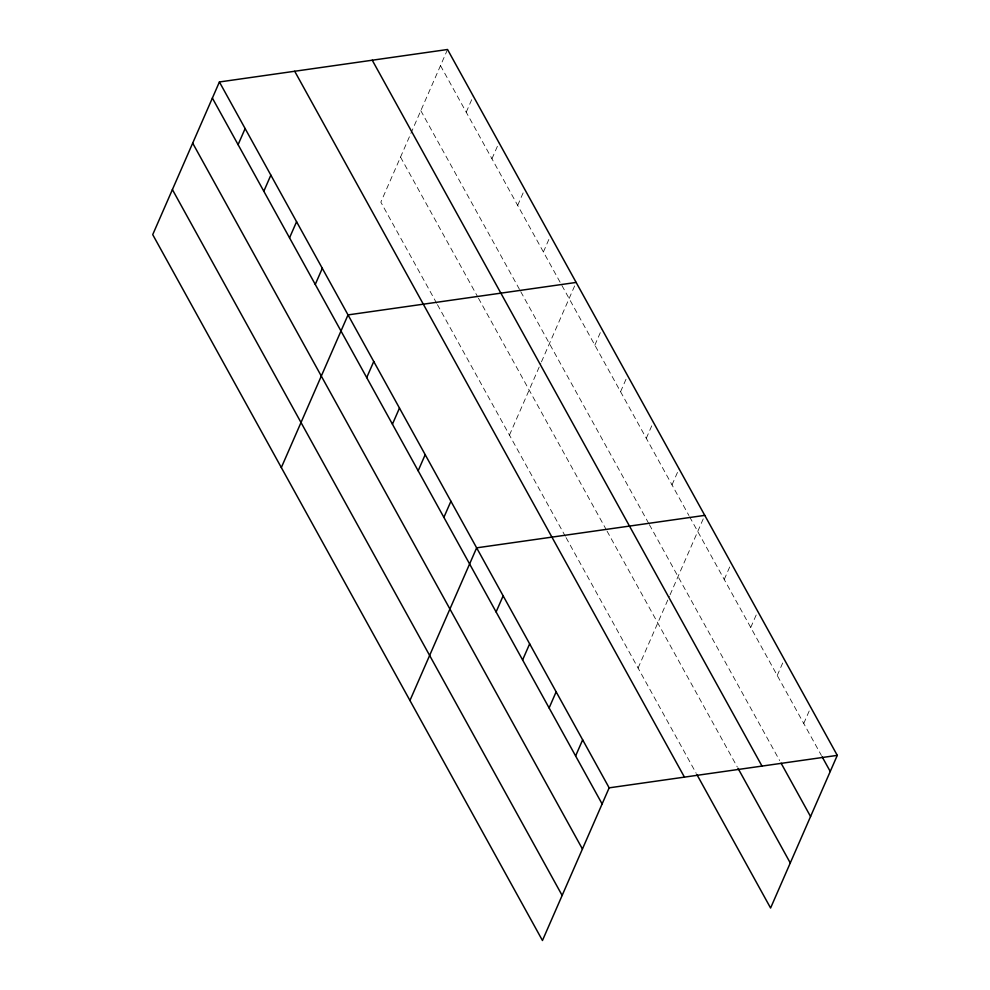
<?xml version="1.0" encoding="UTF-8"?>
<svg xmlns="http://www.w3.org/2000/svg" width="990" height="990" viewBox="0 0 990 990"><rect width="100%" height="100%" fill="white"/><g stroke="black" fill="none" stroke-linecap="round" stroke-linejoin="round"><path stroke-width="0.74" stroke-dasharray="4.95 3.71" d="M447.542 49.5L380.841 202.158L436.701 303.324M466.228 112.192L473.257 96.092M491.943 158.784L498.985 142.671M517.671 205.376L524.712 189.263M543.399 251.955L550.428 235.855M509.466 435.093L540.825 363.305M541.443 361.894L576.155 282.435M594.841 345.139L601.883 329.026M620.569 391.718L627.598 375.618M646.284 438.31L653.326 422.198M672.012 484.89L679.053 468.79M638.08 668.04L669.438 596.24M670.057 594.829L704.769 515.369M724.235 579.484L731.276 563.372M750.742 627.487L757.771 611.375M777.237 675.477L784.278 659.377M803.744 723.48L810.785 707.367M440.5 65.612L688.916 515.505M689.646 516.842L821.415 755.481M420.812 110.67L520.035 290.367M520.765 291.691L648.648 523.302M649.378 524.638L779.637 760.543M400.529 157.101L477.7 296.864M478.442 298.188L606.313 529.798M607.056 531.123L737.278 766.965M437.432 304.648L565.315 536.258M566.057 537.595L696.23 773.363"/><path stroke-width="1.49" d="M219.409 81.972L152.72 234.63L542.458 940.5L609.159 787.842L219.409 81.972L447.542 49.5L837.28 755.37L770.591 908.028L696.972 774.7M238.095 144.664L245.136 128.552M263.823 191.256L270.852 175.143M289.538 237.835L296.579 221.735M315.265 284.427L322.307 268.315M281.333 467.565L348.022 314.907L576.155 282.435M366.708 377.598L373.75 361.499M392.436 424.19L399.477 408.078M418.164 470.782L425.193 454.67M443.879 517.362L450.92 501.262M409.947 700.499L476.648 547.841L704.769 515.369M496.101 611.956L503.143 595.844M522.609 659.946L529.65 643.846M549.116 707.949L556.145 691.837M575.611 755.952L582.652 739.839M609.159 787.842L837.28 755.37M822.146 756.818L830.251 771.482M781.11 763.203L810.562 816.54M372.252 60.217L762.003 766.087M738.008 768.302L790.28 862.971M294.698 71.255L684.437 777.125M212.367 98.072L602.118 803.954M192.691 143.142L582.429 849.012M172.396 189.573L562.147 895.443"/></g></svg>
